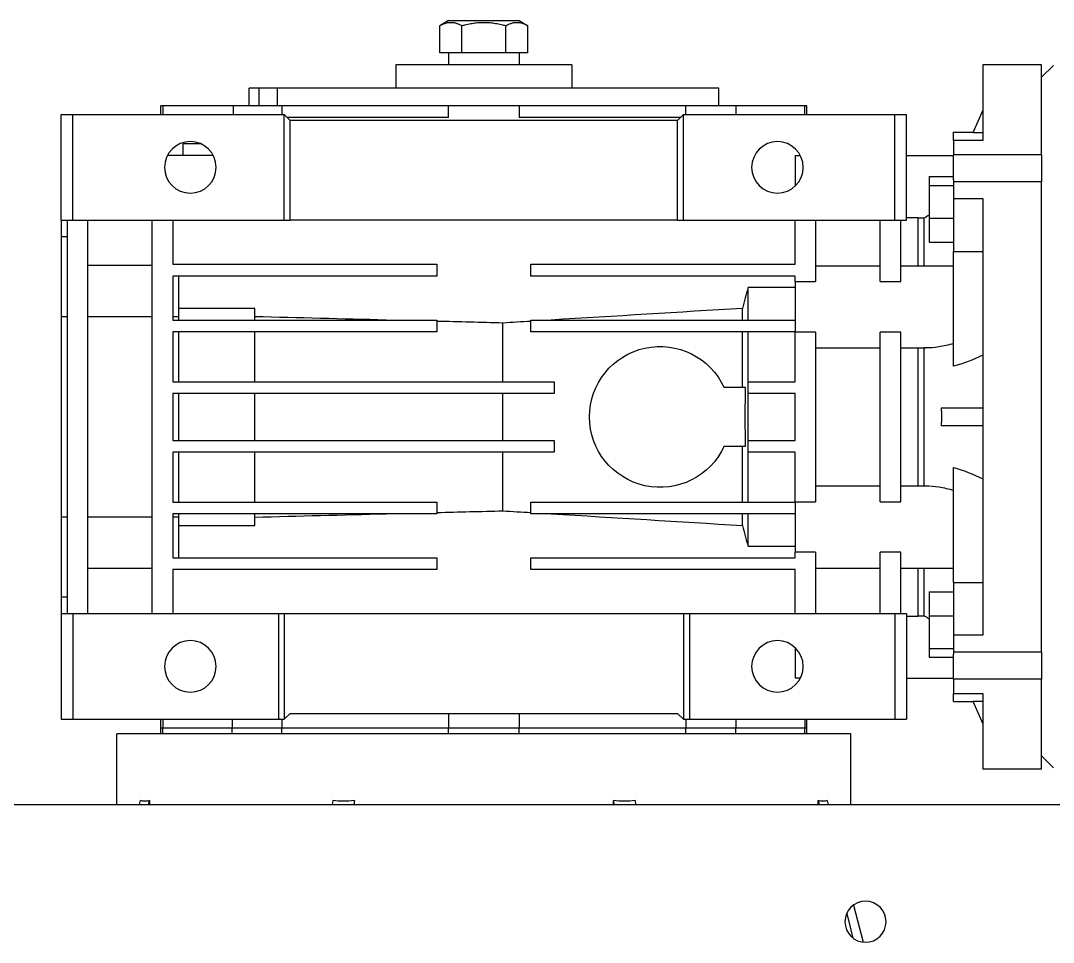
# Model space of a CAD drawing. Header units: millimetres. Extents: x -383313 to -161684, y -117025 to 99224.
# Drawn here: x -332571.5 to -332395.6, y 32276.6 to 32433.6 of the extents above; entities that cross this region are included whole.
import ezdxf

# ---------------------------------------------------------------- set-up
doc = ezdxf.new("R2010")
doc.units = ezdxf.units.MM
doc.header["$MEASUREMENT"] = 0
doc.layers.add('PV-55E8', color=7, linetype='Continuous')

# ---------------------------------------------------------------- blocks, each defined once
blk = doc.blocks.new('*U123')
at = {"layer": 'PV-55E8', "color": 3}
for p, q in [((-821.52, -556.23), (-819.92, -549.9)), ((-822.69, -554.81), (-821.63, -550.6)), ((-1182.5, -573.38), (-286.5, -573.38)), ((-947, -573.38), (-947, -585.38)), ((-943.14, -573.38), (-942.98, -574.02)), ((-941.61, -573.38), (-941.45, -574.02)), ((-941.45, -574.02), (-941.45, -573.38)), ((-910.25, -574.02), (-910.32, -573.38)), ((-906.56, -574.02), (-906.63, -573.38)), ((-906.56, -573.38), (-906.56, -574.02)), ((-862.44, -573.38), (-862.44, -574.02)), ((-862.44, -574.02), (-862.37, -573.38)), ((-858.75, -574.02), (-858.68, -573.38)), ((-827.55, -573.38), (-827.55, -574.02)), ((-827.55, -574.02), (-827.39, -573.38)), ((-826.02, -574.02), (-825.86, -573.38)), ((-822, -573.38), (-822, -585.38)), ((-799.5, -592.29), (-799.5, -579.38)), ((-789.5, -579.38), (-799.5, -579.38)), ((-789.5, -579.38), (-789.5, -594.72)), ((-822, -585.38), (-947, -585.38)), ((-939.5, -585.38), (-939.5, -586.38)), ((-939.17, -585.38), (-939.17, -586.38)), ((-927.4, -585.38), (-927.4, -586.38)), ((-918.91, -585.38), (-918.91, -586.38)), ((-890.5, -585.38), (-890.5, -586.38)), ((-878.5, -585.38), (-878.5, -586.38)), ((-850.09, -585.38), (-850.09, -586.38)), ((-841.6, -585.38), (-841.6, -586.38)), ((-829.83, -585.38), (-829.83, -586.38)), ((-829.5, -585.38), (-829.5, -586.38)), ((-939.17, -586.38), (-939.5, -586.38)), ((-939.5, -586.38), (-939.5, -587.88)), ((-939.17, -586.38), (-939.5, -586.38)), ((-927.4, -586.38), (-939.17, -586.38)), ((-939.17, -587.88), (-939.17, -586.38)), ((-927.4, -586.38), (-939.17, -586.38)), ((-927.4, -587.88), (-927.4, -586.38)), ((-918.91, -586.38), (-927.4, -586.38)), ((-918.91, -586.38), (-927.4, -586.38)), ((-890.5, -586.38), (-918.91, -586.38)), ((-918.91, -587.88), (-918.91, -586.38)), ((-890.5, -586.38), (-918.91, -586.38)), ((-890.5, -588.88), (-890.5, -586.38)), ((-878.5, -586.38), (-890.5, -586.38)), ((-878.5, -586.38), (-890.5, -586.38)), ((-850.09, -586.38), (-878.5, -586.38)), ((-878.5, -588.88), (-878.5, -586.38)), ((-850.09, -586.38), (-878.5, -586.38)), ((-850.09, -587.88), (-850.09, -586.38)), ((-841.6, -586.38), (-850.09, -586.38)), ((-841.6, -586.38), (-850.09, -586.38)), ((-829.83, -586.38), (-841.6, -586.38)), ((-841.6, -587.88), (-841.6, -586.38)), ((-829.83, -586.38), (-841.6, -586.38)), ((-829.83, -587.88), (-829.83, -586.38)), ((-829.5, -586.38), (-829.83, -586.38)), ((-829.5, -586.38), (-829.83, -586.38)), ((-829.5, -586.38), (-829.5, -587.88)), ((-801.22, -590.98), (-799.5, -587.12)), ((-956.5, -587.88), (-954.5, -587.88)), ((-956.5, -605.88), (-956.5, -587.88)), ((-954.5, -587.88), (-919.5, -587.88)), ((-954.5, -605.88), (-954.5, -587.88)), ((-919.5, -587.88), (-918.5, -587.88)), ((-919.5, -605.88), (-919.5, -587.88)), ((-918.5, -587.88), (-917.5, -588.88)), ((-918.5, -605.88), (-918.5, -587.88)), ((-917.5, -588.88), (-851.5, -588.88)), ((-851.5, -588.88), (-850.5, -587.88)), ((-850.5, -605.88), (-850.5, -587.88)), ((-850.5, -587.88), (-849.5, -587.88)), ((-849.5, -605.88), (-849.5, -587.88)), ((-849.5, -587.88), (-814.5, -587.88)), ((-814.5, -587.88), (-812.5, -587.88)), ((-814.5, -605.88), (-814.5, -587.88)), ((-812.5, -605.88), (-812.5, -587.88)), ((-804.5, -590.88), (-804.5, -592.29)), ((-804.5, -590.88), (-801.17, -590.88)), ((-801.22, -590.98), (-799.5, -590.98)), ((-804.5, -592.29), (-799.5, -592.29)), ((-804.5, -594.72), (-804.5, -592.29)), ((-831.5, -594.95), (-830.56, -594.95)), ((-831.5, -600.08), (-831.5, -594.95)), ((-812.5, -594.88), (-804.5, -594.88)), ((-789.5, -594.72), (-804.5, -594.72)), ((-804.5, -594.72), (-804.5, -598.97)), ((-789.5, -596.23), (-789.5, -594.72)), ((-789.5, -599.31), (-789.5, -596.23)), ((-808.65, -599.94), (-808.65, -598.45)), ((-808.65, -598.45), (-804.5, -598.45)), ((-804.5, -599.31), (-804.5, -598.97)), ((-789.5, -599.31), (-804.5, -599.31)), ((-804.5, -602.19), (-804.5, -599.31)), ((-789.5, -599.31), (-789.5, -679.44)), ((-808.65, -605.52), (-808.65, -599.94)), ((-808.65, -599.94), (-804.5, -599.94)), ((-799.5, -602.19), (-804.5, -602.19)), ((-804.5, -611.18), (-804.5, -602.19)), ((-799.5, -676.56), (-799.5, -602.19)), ((-956.5, -608.69), (-956.5, -605.88)), ((-956.5, -605.88), (-955.5, -605.88)), ((-955.5, -605.88), (-954.5, -605.88)), ((-955.5, -672.88), (-955.5, -605.88)), ((-954.5, -605.88), (-919.5, -605.88)), ((-952, -672.88), (-952, -605.88)), ((-941, -605.88), (-941, -672.88)), ((-937.5, -613.38), (-937.5, -605.88)), ((-919.5, -605.88), (-918.5, -605.88)), ((-918.5, -605.88), (-850.5, -605.88)), ((-850.5, -605.88), (-849.5, -605.88)), ((-849.5, -605.88), (-814.5, -605.88)), ((-831.5, -605.88), (-831.5, -613.38)), ((-828, -616.33), (-828, -605.88)), ((-817, -605.88), (-817, -616.33)), ((-814.5, -605.88), (-813.5, -605.88)), ((-813.5, -605.88), (-813.5, -616.33)), ((-813.5, -605.88), (-812.5, -605.88)), ((-810.5, -605.41), (-812.5, -605.41)), ((-810.5, -605.41), (-810.5, -613.63)), ((-810.5, -605.52), (-809.5, -605.52)), ((-809.5, -605.52), (-809.5, -613.63)), ((-808.65, -609.6), (-808.65, -605.52)), ((-808.65, -605.52), (-804.5, -605.52)), ((-956.5, -622.33), (-956.5, -608.69)), ((-955.5, -608.69), (-956.5, -608.69)), ((-808.65, -609.6), (-804.5, -609.6)), ((-804.5, -611.18), (-799.5, -611.18)), ((-804.5, -611.18), (-804.5, -630.75)), ((-941, -613.53), (-952, -613.53)), ((-892.5, -613.38), (-937.5, -613.38)), ((-892.5, -615.38), (-892.5, -613.38)), ((-831.5, -613.38), (-876.5, -613.38)), ((-876.5, -613.38), (-876.5, -615.38)), ((-828, -613.63), (-817, -613.63)), ((-813.5, -613.63), (-804.5, -613.63)), ((-937.5, -615.38), (-892.5, -615.38)), ((-937.5, -622.88), (-937.5, -615.38)), ((-936.5, -622.33), (-936.5, -615.38)), ((-876.5, -615.38), (-831.5, -615.38)), ((-831.5, -615.38), (-831.5, -616.33)), ((-839.5, -617.34), (-839.5, -622.88)), ((-839.5, -617.34), (-831.5, -617.34)), ((-831.5, -624.93), (-831.5, -616.33)), ((-828, -616.33), (-831.5, -616.33)), ((-813.5, -616.33), (-817, -616.33)), ((-936.5, -620.89), (-923.5, -620.89)), ((-923.5, -620.89), (-923.5, -622.88)), ((-840.46, -620.89), (-840.46, -622.88)), ((-955.5, -622.33), (-956.5, -622.33)), ((-956.5, -656.42), (-956.5, -622.33)), ((-941, -622.33), (-952, -622.33)), ((-936.5, -622.33), (-937.5, -622.33)), ((-936.5, -622.88), (-936.5, -622.33)), ((-892.5, -622.88), (-937.5, -622.88)), ((-892.5, -624.88), (-892.5, -622.88)), ((-881.25, -623.38), (-881.25, -633.38)), ((-876.5, -622.88), (-876.5, -624.88)), ((-831.5, -622.88), (-876.5, -622.88)), ((-937.5, -624.88), (-892.5, -624.88)), ((-937.5, -633.38), (-937.5, -624.88)), ((-936.5, -633.38), (-936.5, -624.88)), ((-923.5, -624.88), (-923.5, -633.38)), ((-876.5, -624.88), (-831.5, -624.88)), ((-840.46, -624.88), (-840.46, -634.38)), ((-839.5, -624.88), (-839.5, -633.38)), ((-831.5, -624.93), (-831.5, -633.38)), ((-831.5, -624.93), (-828, -624.93)), ((-828, -653.83), (-828, -624.93)), ((-817, -624.93), (-817, -653.83)), ((-817, -624.93), (-813.5, -624.93)), ((-813.5, -624.93), (-813.5, -653.83)), ((-828, -627.63), (-817, -627.63)), ((-813.5, -627.63), (-809.27, -627.63)), ((-810.5, -627.63), (-810.5, -651.13)), ((-809.5, -627.63), (-809.5, -651.13)), ((-872.5, -633.38), (-937.5, -633.38)), ((-872.5, -635.38), (-872.5, -633.38)), ((-843.59, -634.38), (-839.91, -634.38)), ((-839.5, -633.38), (-839.5, -635.38)), ((-831.5, -633.38), (-839.5, -633.38)), ((-937.5, -635.38), (-872.5, -635.38)), ((-937.5, -643.38), (-937.5, -635.38)), ((-936.5, -643.38), (-936.5, -635.38)), ((-923.5, -635.38), (-923.5, -643.38)), ((-881.25, -635.38), (-881.25, -643.38)), ((-839.5, -635.38), (-839.5, -643.38)), ((-839.5, -635.38), (-831.5, -635.38)), ((-831.5, -635.38), (-831.5, -643.38)), ((-799.5, -637.88), (-806.59, -637.88)), ((-799.5, -640.88), (-806.59, -640.88)), ((-872.5, -643.38), (-937.5, -643.38)), ((-872.5, -645.38), (-872.5, -643.38)), ((-839.5, -643.38), (-839.5, -645.38)), ((-831.5, -643.38), (-839.5, -643.38)), ((-937.5, -645.38), (-872.5, -645.38)), ((-937.5, -653.88), (-937.5, -645.38)), ((-936.5, -653.88), (-936.5, -645.38)), ((-923.5, -645.38), (-923.5, -653.88)), ((-881.25, -645.38), (-881.25, -655.37)), ((-839.91, -644.38), (-843.59, -644.38)), ((-840.46, -644.38), (-840.46, -653.88)), ((-839.5, -645.38), (-839.5, -653.88)), ((-839.5, -645.38), (-831.5, -645.38)), ((-831.5, -645.38), (-831.5, -653.83)), ((-804.5, -648), (-804.5, -667.58)), ((-828, -651.13), (-817, -651.13)), ((-813.5, -651.13), (-809.27, -651.13)), ((-892.5, -653.88), (-937.5, -653.88)), ((-892.5, -655.88), (-892.5, -653.88)), ((-831.5, -653.88), (-876.5, -653.88)), ((-876.5, -653.88), (-876.5, -655.88)), ((-828, -653.83), (-831.5, -653.83)), ((-831.5, -662.43), (-831.5, -653.83)), ((-813.5, -653.83), (-817, -653.83)), ((-937.5, -663.38), (-937.5, -655.88)), ((-937.5, -655.88), (-892.5, -655.88)), ((-936.5, -656.42), (-936.5, -655.88)), ((-923.5, -655.88), (-923.5, -657.87)), ((-876.5, -655.88), (-831.5, -655.88)), ((-840.46, -655.88), (-840.46, -657.87)), ((-839.5, -655.88), (-839.5, -661.42)), ((-955.5, -656.42), (-956.5, -656.42)), ((-956.5, -670.07), (-956.5, -656.42)), ((-941, -656.42), (-952, -656.42)), ((-936.5, -656.42), (-937.5, -656.42)), ((-936.5, -663.38), (-936.5, -656.42)), ((-923.5, -657.87), (-936.5, -657.87)), ((-831.5, -661.42), (-839.5, -661.42)), ((-831.5, -662.43), (-831.5, -663.38)), ((-831.5, -662.43), (-828, -662.43)), ((-828, -672.88), (-828, -662.43)), ((-817, -662.43), (-817, -672.88)), ((-817, -662.43), (-813.5, -662.43)), ((-813.5, -662.43), (-813.5, -672.88)), ((-892.5, -663.38), (-937.5, -663.38)), ((-892.5, -665.38), (-892.5, -663.38)), ((-831.5, -663.38), (-876.5, -663.38)), ((-876.5, -663.38), (-876.5, -665.38)), ((-952, -665.22), (-941, -665.22)), ((-937.5, -672.88), (-937.5, -665.38)), ((-937.5, -665.38), (-892.5, -665.38)), ((-876.5, -665.38), (-831.5, -665.38)), ((-831.5, -665.38), (-831.5, -672.88)), ((-828, -665.13), (-817, -665.13)), ((-813.5, -665.13), (-804.5, -665.13)), ((-810.5, -665.13), (-810.5, -673.34)), ((-809.5, -665.13), (-809.5, -673.23)), ((-804.5, -676.56), (-804.5, -667.58)), ((-804.5, -667.58), (-799.5, -667.58)), ((-956.5, -672.88), (-956.5, -670.07)), ((-955.5, -670.07), (-956.5, -670.07)), ((-808.65, -673.24), (-808.65, -669.16)), ((-808.65, -669.16), (-804.5, -669.16)), ((-956.5, -672.88), (-955.5, -672.88)), ((-956.5, -672.88), (-956.5, -690.88)), ((-955.5, -672.88), (-954.5, -672.88)), ((-954.5, -672.88), (-918.5, -672.88)), ((-954.5, -672.88), (-954.5, -690.88)), ((-918.5, -672.88), (-917.5, -672.88)), ((-918.5, -672.88), (-918.5, -690.88)), ((-851.5, -672.88), (-917.5, -672.88)), ((-917.5, -672.88), (-917.5, -689.88)), ((-851.5, -672.88), (-850.5, -672.88)), ((-851.5, -672.88), (-851.5, -689.88)), ((-850.5, -672.88), (-850.5, -690.88)), ((-850.5, -672.88), (-814.5, -672.88)), ((-814.5, -672.88), (-813.5, -672.88)), ((-814.5, -672.88), (-814.5, -690.88)), ((-813.5, -672.88), (-812.5, -672.88)), ((-812.5, -672.88), (-812.5, -690.88)), ((-812.5, -673.34), (-810.5, -673.34)), ((-809.5, -673.23), (-810.5, -673.23)), ((-808.65, -678.82), (-808.65, -673.24)), ((-808.65, -673.24), (-804.5, -673.24)), ((-804.5, -679.44), (-804.5, -676.56)), ((-804.5, -676.56), (-799.5, -676.56)), ((-831.5, -683.88), (-831.5, -678.67)), ((-808.65, -680.31), (-808.65, -678.82)), ((-808.65, -678.82), (-804.5, -678.82)), ((-808.65, -680.31), (-804.5, -680.31)), ((-789.5, -679.44), (-804.5, -679.44)), ((-804.5, -679.79), (-804.5, -679.44)), ((-804.5, -679.79), (-804.5, -684.04)), ((-789.5, -682.52), (-789.5, -679.44)), ((-930.59, -683.88), (-938.41, -683.88)), ((-935.79, -685.88), (-935.79, -683.88)), ((-831.5, -683.88), (-830.59, -683.88)), ((-812.5, -683.88), (-804.5, -683.88)), ((-804.5, -686.46), (-804.5, -684.04)), ((-789.5, -684.04), (-804.5, -684.04)), ((-789.5, -684.04), (-789.5, -682.52)), ((-789.5, -684.04), (-789.5, -699.38)), ((-932.69, -685.88), (-935.79, -685.88)), ((-804.5, -686.46), (-804.5, -687.88)), ((-799.5, -686.46), (-804.5, -686.46)), ((-799.5, -687.77), (-801.22, -687.77)), ((-799.5, -691.63), (-801.22, -687.77)), ((-799.5, -699.38), (-799.5, -686.46)), ((-804.5, -687.88), (-801.17, -687.88)), ((-956.5, -690.88), (-954.5, -690.88)), ((-954.5, -690.88), (-918.5, -690.88)), ((-939.5, -690.88), (-939.5, -692.38)), ((-939.21, -692.38), (-939.21, -690.88)), ((-927.15, -690.88), (-927.15, -692.38)), ((-918.91, -692.38), (-918.91, -690.88)), ((-917.5, -689.88), (-918.5, -690.88)), ((-890.5, -690.38), (-918, -690.38)), ((-851.5, -689.88), (-917.5, -689.88)), ((-890.5, -690.38), (-890.5, -692.38)), ((-878.5, -692.38), (-878.5, -690.38)), ((-851, -690.38), (-878.5, -690.38)), ((-850.5, -690.88), (-851.5, -689.88)), ((-850.5, -690.88), (-814.5, -690.88)), ((-850.09, -690.88), (-850.09, -692.38)), ((-841.6, -692.38), (-841.6, -690.88)), ((-829.83, -690.88), (-829.83, -692.38)), ((-829.5, -690.88), (-829.5, -692.38)), ((-814.5, -690.88), (-812.5, -690.88)), ((-939.21, -692.38), (-939.5, -692.38)), ((-927.15, -692.38), (-939.21, -692.38)), ((-918.91, -692.38), (-927.15, -692.38)), ((-924.5, -692.38), (-924.5, -695.38)), ((-922.86, -695.38), (-922.86, -692.38)), ((-919.65, -692.38), (-919.65, -695.38)), ((-890.5, -692.38), (-918.91, -692.38)), ((-878.5, -692.38), (-890.5, -692.38)), ((-850.09, -692.38), (-878.5, -692.38)), ((-841.6, -692.38), (-850.09, -692.38)), ((-844.5, -692.38), (-844.5, -695.38)), ((-829.83, -692.38), (-841.6, -692.38)), ((-829.5, -692.38), (-829.83, -692.38)), ((-922.86, -695.38), (-924.5, -695.38)), ((-919.65, -695.38), (-922.86, -695.38)), ((-844.5, -695.38), (-919.65, -695.38)), ((-899.5, -699.38), (-899.5, -695.38)), ((-869.5, -699.38), (-869.5, -695.38)), ((-789.5, -697.24), (-787.5, -699.24)), ((-869.5, -699.38), (-899.5, -699.38)), ((-890.5, -701.38), (-890.5, -699.38)), ((-878.5, -701.38), (-878.5, -699.38)), ((-789.5, -699.38), (-799.5, -699.38)), ((-888.25, -701.38), (-892.01, -701.38)), ((-892.01, -701.38), (-892.01, -706.01)), ((-880.75, -701.38), (-888.25, -701.38)), ((-888.25, -701.38), (-888.25, -706.01)), ((-876.99, -701.38), (-880.75, -701.38)), ((-880.75, -701.38), (-880.75, -706.01)), ((-876.99, -701.38), (-876.99, -706.01)), ((-890.5, -706.88), (-892.01, -706.01)), ((-890.5, -706.88), (-878.5, -706.88)), ((-878.5, -706.88), (-876.99, -706.01))]:
    blk.add_line(p, q, dxfattribs=at)
for centre, radius in [((-819.5, -553.38), 3.5), ((-934.5, -596.88), 4.39), ((-834.5, -596.88), 4.39), ((-934.5, -681.88), 4.39), ((-834.5, -681.88), 4.39)]:
    blk.add_circle(centre, radius, dxfattribs=at)
for centre, radius, start, end in [((32373.9, -33684.33), 46857.23, 135.049021, 135.052482), ((-854.5, -639.38), 12, 24.6243, 335.3757)]:
    blk.add_arc(centre, radius, start, end, dxfattribs=at)
for centre, major_axis, ratio, start_param, end_param in [((-884.5, -802.2), (58.33, -228.22), 0.098407, 9.367628, 9.431639), ((-884.5, -802.2), (25.52, -228.2), 0.250002, 9.36482, 9.42883), ((-884.5, -802.2), (-25.52, -228.2), 0.250002, 3.13754, 3.201551), ((-884.5, -802.2), (-58.33, -228.22), 0.098407, 3.134731, 3.198742), ((-819.01, -639.38), (0, 26.63), 0.467015, 4.656029, 4.768749)]:
    blk.add_ellipse(centre, major_axis=major_axis, ratio=ratio, start_param=start_param, end_param=end_param, dxfattribs=at)
for points in [[(-809.5, -605.52), (-809.22, -605.35), (-808.93, -605.17), (-808.65, -604.99)], [(-840.46, -620.89), (-840.14, -619.71), (-839.82, -618.52), (-839.5, -617.34)], [(-873.01, -622.88), (-862.16, -622.21), (-851.31, -621.55), (-840.46, -620.89)], [(-923.5, -622.31), (-916.05, -622.5), (-908.6, -622.69), (-901.16, -622.88)], [(-892.5, -623.1), (-888.75, -623.19), (-885, -623.29), (-881.25, -623.38)], [(-881.25, -623.38), (-879.67, -623.28), (-878.08, -623.19), (-876.5, -623.09)], [(-804.5, -630.75), (-802.81, -630.3), (-801.14, -629.67), (-799.5, -628.84)], [(-839.91, -634.38), (-840, -637.71), (-840, -641.05), (-839.91, -644.38)], [(-799.5, -649.91), (-801.14, -649.08), (-802.81, -648.46), (-804.5, -648)], [(-809.3, -651.13), (-809.36, -651.13), (-809.43, -651.13), (-809.5, -651.13)], [(-901.16, -655.88), (-908.6, -656.07), (-916.05, -656.25), (-923.5, -656.44)], [(-881.25, -655.37), (-885, -655.47), (-888.75, -655.56), (-892.5, -655.66)], [(-876.5, -655.66), (-878.08, -655.57), (-879.67, -655.47), (-881.25, -655.37)], [(-840.46, -657.87), (-851.31, -657.2), (-862.16, -656.54), (-873.01, -655.88)], [(-839.5, -661.42), (-839.82, -660.23), (-840.14, -659.05), (-840.46, -657.87)], [(-808.65, -673.77), (-808.93, -673.59), (-809.22, -673.41), (-809.5, -673.23)]]:
    blk.add_open_spline(points, degree=3, dxfattribs=at)
for points, knots in [([(-809.3, -627.63), (-808.54, -627.63), (-807.77, -627.57), (-806.17, -627.32), (-805.34, -627.13), (-804.5, -626.87)], [0.000247781, 0.000247781, 0.000247781, 0.000247781, 0.003026883, 0.003026883, 0.006053522, 0.006053522, 0.006053522, 0.006053522]), ([(-804.5, -651.88), (-805.34, -651.62), (-806.18, -651.43), (-807.77, -651.19), (-808.52, -651.13), (-809.27, -651.13)], [0.006189397, 0.006189397, 0.006189397, 0.006189397, 0.009215586, 0.009215586, 0.011960366, 0.011960366, 0.011960366, 0.011960366])]:
    blk.add_open_spline(points, degree=3, knots=knots, dxfattribs=at)
for points in [[(-892.01, -706.01), (-890.13, -707.09), (-888.25, -706.01)], [(-888.25, -706.01), (-884.5, -707.09), (-880.75, -706.01)], [(-880.75, -706.01), (-878.87, -707.09), (-876.99, -706.01)]]:
    blk.add_rational_spline(points, [1.2245094272, 1.41394169484, 1.2245094272], degree=2, dxfattribs=at)

msp = doc.modelspace()

# ---------------------------------------------------------------- block references
at = {"xscale": -1, "rotation": 180}
msp.add_blockref('*U123', (-331608.07818, 31726.67937), dxfattribs=at)

doc.saveas('drawing.dxf')
